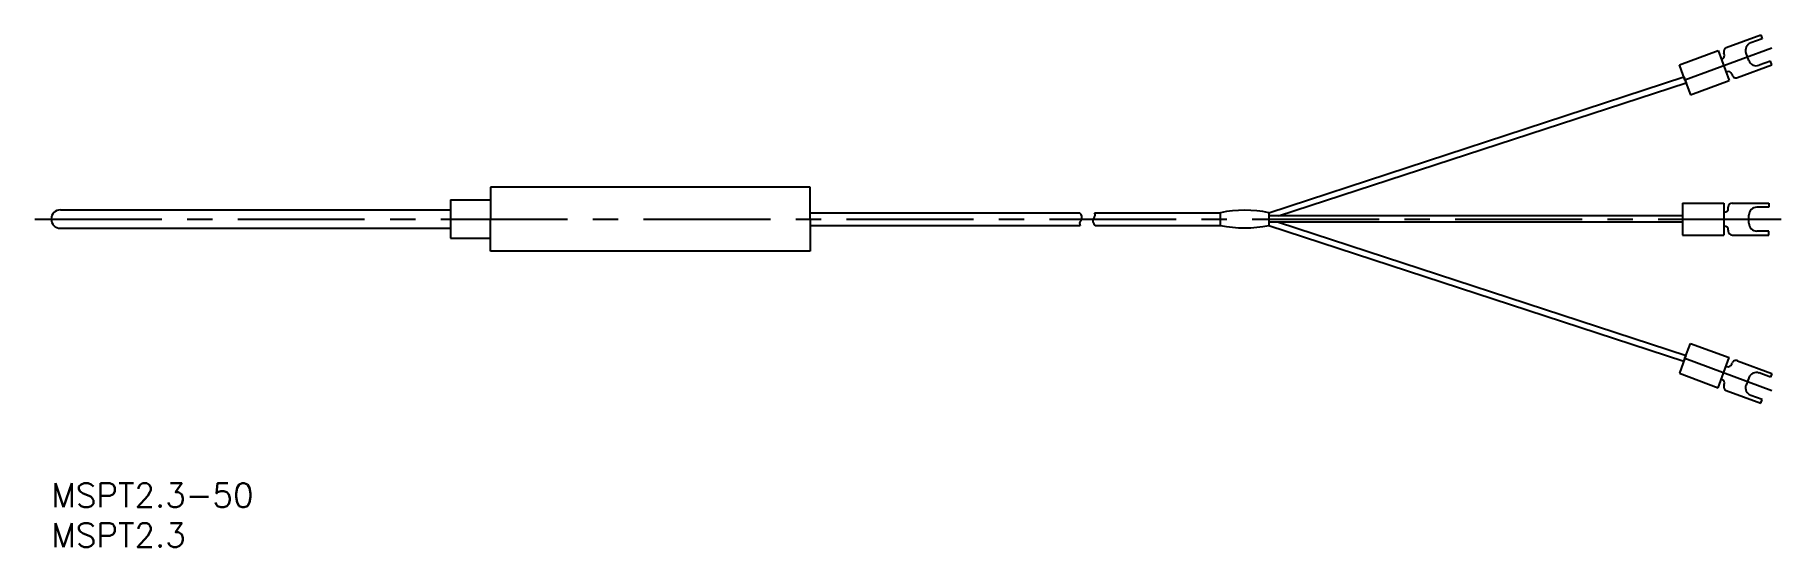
# Model space of a CAD drawing. Extents: x -2 to 217, y -8 to 56.
import ezdxf

# ---------------------------------------------------------------- set-up
doc = ezdxf.new("R2010")
doc.units = 0
doc.header["$LTSCALE"] = 0.5
doc.linetypes.add('CENTER', pattern=[50.8, 31.75, -6.35, 6.35, -6.35])
for name, color, linetype in [('MSM_CENTER', 1, 'CENTER'), ('MSM_CONTINUOUS', 7, 'CONTINUOUS'), ('MSM_NARROW', 5, 'CONTINUOUS'), ('MSM_PART_NUMBER', 7, 'CONTINUOUS')]:
    doc.layers.add(name, color=color, linetype=linetype)
doc.styles.get("Standard").update_dxf_attribs({"font": 'txt.shx', "height": 3, "bigfont": 'bigfont.shx'})

# ---------------------------------------------------------------- blocks, each defined once
blk = doc.blocks.new('*U2')
at = {"layer": 'MSM_PART_NUMBER'}
blk.add_text('MSPT2.3-50', height=3, dxfattribs=at).set_placement((0, -3))
blk = doc.blocks.new('*U3')
at = {"layer": 'MSM_PART_NUMBER'}
blk.add_text('MSPT2.3', height=3, dxfattribs=at).set_placement((0, -8))

msp = doc.modelspace()

# ---------------------------------------------------------------- linework, layer by layer
at = {"layer": 'MSM_CENTER'}
for p, q in [((204.52, 50.49), (215.38, 54.51)), ((-2.04, 33.07), (216.55, 33.07)), ((204.52, 15.64), (215.38, 11.62))]:
    msp.add_line(p, q, dxfattribs=at)
at = {"layer": 'MSM_CONTINUOUS'}
for p, q in [((209.69, 54.54), (214, 56.13)), ((214.17, 55.66), (212.76, 55.13)), ((214, 56.13), (214.17, 55.66)), ((203.83, 52.37), (208.68, 54.17)), ((208.68, 54.17), (210.07, 50.42)), ((209.08, 53.1), (209.15, 53.13)), ((209.44, 53.77), (209.4, 53.9)), ((212.51, 52.92), (212.17, 53.85)), ((215.21, 52.86), (213.79, 52.33)), ((215.39, 52.38), (215.21, 52.86)), ((152.42, 33.87), (204.38, 50.87)), ((204.52, 50.49), (203.83, 52.37)), ((204.38, 50.87), (204.66, 50.12)), ((204.52, 50.49), (205.21, 48.62)), ((205.21, 48.62), (210.07, 50.42)), ((209.68, 51.48), (209.75, 51.51)), ((210.39, 51.21), (210.44, 51.08)), ((211.08, 50.79), (215.39, 52.38)), ((153.65, 33.47), (204.66, 50.12)), ((50, 35.47), (55, 35.47)), ((50, 35.47), (50, 30.67)), ((95, 37.07), (55, 37.07)), ((55, 37.07), (55, 33.07)), ((95, 33.07), (95, 37.07)), ((204.2, 35.07), (209.38, 35.07)), ((204.2, 35.07), (204.2, 31.07)), ((209.38, 35.07), (209.38, 31.07)), ((210.45, 35.07), (215.04, 35.07)), ((215.04, 35.07), (215.04, 34.56)), ((1.15, 34.22), (50, 34.22)), ((55, 29.07), (55, 33.07)), ((95, 33.87), (128.72, 33.87)), ((95, 33.07), (95, 29.07)), ((130.61, 33.87), (146.37, 33.87)), ((146.37, 32.27), (146.37, 33.87)), ((152.42, 33.87), (152.42, 32.27)), ((204.2, 33.47), (152.42, 33.47)), ((209.38, 33.93), (209.45, 33.93)), ((209.95, 34.43), (209.95, 34.57)), ((212.53, 32.57), (212.53, 33.56)), ((215.04, 34.56), (213.53, 34.56)), ((1.15, 31.92), (50, 31.92)), ((50, 30.67), (55, 30.67)), ((95, 32.27), (128.81, 32.27)), ((130.7, 32.27), (146.37, 32.27)), ((204.2, 32.67), (152.42, 32.67)), ((152.42, 32.27), (204.38, 15.26)), ((153.65, 32.67), (204.66, 16.01)), ((204.2, 31.07), (209.38, 31.07)), ((209.38, 32.2), (209.45, 32.2)), ((209.95, 31.7), (209.95, 31.57)), ((210.45, 31.07), (215.04, 31.07)), ((215.04, 31.57), (213.53, 31.57)), ((215.04, 31.07), (215.04, 31.57)), ((95, 29.07), (55, 29.07)), ((204.52, 15.64), (205.21, 17.51)), ((205.21, 17.51), (210.07, 15.72)), ((204.52, 15.64), (203.83, 13.76)), ((204.38, 15.26), (204.66, 16.01)), ((208.68, 11.96), (210.07, 15.72)), ((211.08, 15.34), (215.39, 13.75)), ((203.83, 13.76), (208.68, 11.96)), ((209.68, 14.65), (209.75, 14.62)), ((210.39, 14.92), (210.44, 15.05)), ((212.51, 13.21), (212.17, 12.29)), ((215.21, 13.28), (213.79, 13.8)), ((215.39, 13.75), (215.21, 13.28)), ((209.08, 13.03), (209.15, 13.01)), ((209.44, 12.36), (209.4, 12.23)), ((209.69, 11.59), (214, 10)), ((214.17, 10.48), (212.76, 11)), ((214, 10), (214.17, 10.48))]:
    msp.add_line(p, q, dxfattribs=at)
for centre, radius, start, end in [((213.1, 54.19), 1, 110.2916, 200.2916), ((208.97, 53.6), 0.5, 290.2916, 20.2916), ((209.87, 54.07), 0.5, 110.2916, 200.2916), ((213.45, 53.27), 1, 200.2916, 290.2916), ((209.92, 51.04), 0.5, 20.2916, 110.2916), ((210.91, 51.26), 0.5, 200.2916, 290.2916), ((210.45, 34.57), 0.5, 90, 180), ((1.15, 33.07), 1.15, 90, 270), ((149.4, 18.62), 15.55, 78.7719, 101.2281), ((209.45, 34.43), 0.5, 270, 0), ((213.53, 33.56), 1, 90, 180), ((149.4, 47.52), 15.55, 258.7719, 281.2281), ((209.45, 31.7), 0.5, 0, 90), ((210.45, 31.57), 0.5, 180, 270), ((213.53, 32.57), 1, 180, 270), ((210.91, 14.88), 0.5, 69.7084, 159.7084), ((209.92, 15.09), 0.5, 249.7084, 339.7084), ((213.45, 12.86), 1, 69.7084, 159.7084), ((208.97, 12.54), 0.5, 339.7084, 69.7084), ((209.87, 12.06), 0.5, 159.7084, 249.7084), ((213.1, 11.94), 1, 159.7084, 249.7084)]:
    msp.add_arc(centre, radius, start, end, dxfattribs=at)
at = {"layer": 'MSM_NARROW'}
for centre, radius, start, end in [((128.32, 33.28), 0.71, 326.783, 55.4278), ((129.22, 32.52), 0.482, 129.4578, 211.8354), ((131.1, 32.85), 0.71, 146.783, 235.4278), ((130.2, 33.61), 0.482, 309.4578, 31.8354)]:
    msp.add_arc(centre, radius, start, end, dxfattribs=at)

# ---------------------------------------------------------------- block references
at = {"layer": 'MSM_CONTINUOUS'}
for name in ['*U2', '*U3']:
    msp.add_blockref(name, (0, 0), dxfattribs=at)

doc.saveas('drawing.dxf')
